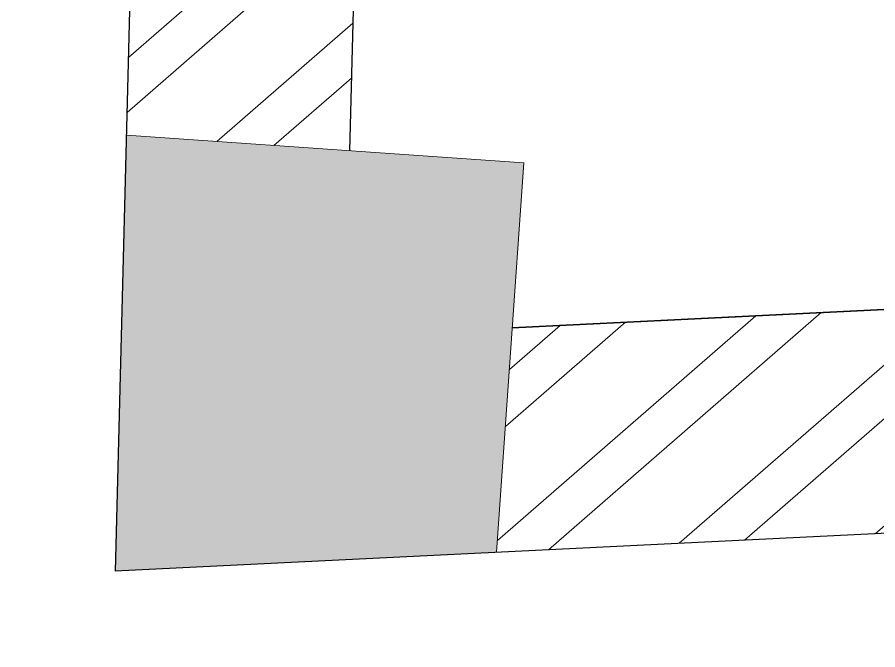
# Model space of a CAD drawing. Header units: feet. Extents: x 3651693 to 3662081, y -5465341 to -5451435.
# Drawn here: x 3652620 to 3653506, y -5458379 to -5457728 of the extents above; entities that cross this region are included whole.
import ezdxf

# ---------------------------------------------------------------- set-up
doc = ezdxf.new("R2010")
doc.units = ezdxf.units.FT
doc.header["$LTSCALE"] = 33
doc.header["$MEASUREMENT"] = 0
for name, color, linetype, lineweight in [('A-COL', 243, 'Continuous', 9), ('column hatch', 5, 'Continuous', 0), ('LENS-DIM', 252, 'Continuous', 5), ('LN-HATCH', 251, 'Continuous', 0)]:
    doc.layers.add(name, color=color, linetype=linetype, lineweight=lineweight)
doc.layers.add('A-WALL', color=1, linetype='Continuous')

# ---------------------------------------------------------------- blocks, each defined once
blk = doc.blocks.new('A$C7768cef6')
at = {"layer": 'column hatch'}
h = blk.add_hatch(color=8, dxfattribs=at)
h.dxf.hatch_style = 1
h.paths.add_polyline_path([(-2060.827878076583, -7669.445748926141), (-2641.163788782433, -7669.445748926141), (-2612.508988646791, -8199.445748927072), (-2060.827878076583, -8199.44574892521)])
h.paths.add_polyline_path([(767.1721219234169, -7669.445748926141), (457.1721219234168, -7669.445748926141), (457.1721219234168, -8199.44574892521), (767.1721219234169, -8204.445748925209)])
h.paths.add_polyline_path([(3460.734524888918, -7684.44574892614), (3165.172121921554, -7684.44574892614), (3165.172121923417, -8204.44574892614), (3497.121298655868, -8204.44574892614)])
h.paths.add_polyline_path([(3174.557288900018, -3594.71348338481), (2850.817297765985, -3623.810970783234), (2891.548141701147, -4076.984225015156), (3206.324266267941, -4048.692402662709)])
h.paths.add_polyline_path([(2943.893816044554, -298.3232441106811), (2539.881552271545, -326.5940437829122), (2563.61505244486, -665.7646807339042), (2967.627134693787, -637.4938937639816)])
h.paths.add_polyline_path([(102.6356133781373, 3516.983327278867), (-175.353689122945, 3586.603478548117), (-239.9567944649607, 3129.87881372869), (42.23418575339019, 3089.963269359432)])
h.paths.add_polyline_path([(-2536.391984812916, 4177.906243884936), (-2828.413159092889, 4251.040562884882), (-2904.466945579276, 3786.427014341578), (-2608.407223194838, 3737.964237080888)])
h.paths.add_polyline_path([(-5282.927916646004, 4865.753744939342), (-5987.382757410407, 5042.17870855052), (-5924.074085010215, 4525.227436942979), (-5642.355758238584, 4525.227436942979), (-5642.355758238584, 4565.227436942979), (-5344.432020494714, 4513.246807464398)])
h.paths.add_polyline_path([(-5147.969936113804, 1871.382860220037), (-5594.988467436284, 1838.056437848136), (-5552.395484576002, 1490.260538542643), (-5121.948717771098, 1522.351491721347)])
h.paths.add_polyline_path([(-5017.230566613376, -1348.862816617824), (-5427.452633406967, -1348.862816617824), (-5407.747262133285, -1797.181593342684), (-5017.230566613376, -1750.500244708732)])
h.paths.add_polyline_path([(-3170.378771001473, -1298.094963323325), (-3484.226481860504, -1335.611501223407), (-3478.449723847211, -1566.558390707709), (-3473.695539167151, -1756.62419608701), (-3133.623598568142, -1756.62419608701)])
at = {"layer": 'LN-HATCH'}
h = blk.add_hatch(dxfattribs=at)
h.set_pattern_fill('ANSI32', color=256, scale=333, angle=180)
h.set_pattern_definition([(225, (-8476145.499999998, 5278100.999999999), (88.29995930067012, -88.29995930067017), []), (225, (-8476204.366639435, 5278100.999999999), (88.29995930067012, -88.29995930067017), [])])
h.paths.add_polyline_path([(3206.324266267941, -4048.692402662709), (2977.202866679057, -4069.285647921264), (3230.172121921555, -7684.44574892521), (3460.734524888918, -7684.44574892614)])
h.paths.add_polyline_path([(2967.627134693787, -637.4938937639816), (2738.188174406067, -653.5489085866138), (2945.435889311135, -3615.306728641503), (3174.557288900018, -3594.71348338481)])
h.paths.add_polyline_path([(2722.837275948375, 2860.775212550536), (2067.456788793206, 3024.909904948436), (2011.580820744857, 2801.800343981012), (2505.049433324486, 2678.215158701874), (2714.454855754972, -314.3782589323819), (2943.893816044554, -298.3232441106811)])
h.paths.add_polyline_path([(102.6356133781373, 3516.983327278867), (70.24509408324957, 3287.992027409375), (1131.181044183671, 3022.289280325174), (1187.05701223202, 3245.398841289804)])
h.paths.add_polyline_path([(-2536.391984812916, 4177.906243884936), (-2573.675566161052, 3950.140371458605), (-207.7442084159702, 3357.612178679556), (-175.353689122945, 3586.603478548117)])
h.paths.add_polyline_path([(-5282.927916646004, 4865.753744939342), (-5322.564830237999, 4638.577245363034), (-2865.696740439162, 4023.274690458551), (-2828.413159092889, 4251.040562884882)])
h.paths.add_polyline_path([(-5692.355758238583, 4525.227436942979), (-5924.074085010215, 4525.227436942979), (-5594.988467436284, 1838.056437848136), (-5365.366617064923, 1855.175358508714)])
h.paths.add_polyline_path([(-5270.079796809703, 308.536950988695), (-5499.857944216579, 298.437298820354), (-5427.452633406967, -1348.862816617824), (-5197.230566613376, -1348.862816617824)])
h.paths.add_polyline_path([(-3478.449723847211, -1566.558390707709), (-3484.226481860504, -1335.611501223407), (-5017.230566615239, -1518.862816617824), (-5017.230566613376, -1750.500244708732)])
h.paths.add_polyline_path([(-3243.623598568142, -1756.62419608701), (-3473.695539167151, -1756.62419608701), (-3436.185430182144, -3256.227083085105), (-2879.767371468246, -3256.227083085105), (-2649.719529582188, -3250.898954012431), (-2661.866562709212, -3026.227083085105), (-3211.866562711075, -3026.227083085105)])
h.paths.add_polyline_path([(-2593.573243126273, -4289.382268522866), (-2824.628064928577, -4276.085268374532), (-2641.163788782433, -7669.445748926141), (-2410.827878078446, -7669.445748925209)])
at = {"layer": 'A-COL'}
for p, q in [((-5427.452633406967, -1348.862816617824, -81.85361025111429), (-5017.230566613376, -1348.862816617824, -81.85361025111429)), ((-5017.230566613376, -1348.862816617824, -81.85361025111429), (-5017.230566613376, -1750.500244708732, -81.85361025111429))]:
    blk.add_line(p, q, dxfattribs=at)
at = {"layer": 'A-WALL'}
for p, q in [((-5270.079796809703, 308.536950988695, -81.85361025111429), (-5197.230566613376, -1348.862816617824, -81.85361025111429)), ((-5499.857944216579, 298.437298820354, -81.85361025111429), (-5407.747262133285, -1797.181593342684, -81.85361025111429)), ((-5017.230566615239, -1518.862816617824, -81.85361025111429), (-3170.378771001473, -1298.094963323325, -81.85361025111429))]:
    blk.add_line(p, q, dxfattribs=at)
at = {"layer": 'A-WALL', "elevation": -81.85361025111429}
for points in [[(-3245.715011056513, -1307.100461236201), (-5017.230566615239, -1518.862816617824)], [(-2879.767371468246, -3256.227083085105), (-3436.185430182144, -3256.227083085105), (-3478.449723847211, -1566.558390707709), (-5407.747262133285, -1797.181593342684)]]:
    blk.add_lwpolyline(points, dxfattribs=at)

msp = doc.modelspace()

# ---------------------------------------------------------------- block references
at = {"layer": 'LENS-DIM', "color": 2, "rotation": 355.9972772775358}
msp.add_blockref('A$C7768cef6', (3658240.943269039, -5456882.877343501, 81.85361025068528), dxfattribs=at)

doc.saveas('drawing.dxf')
